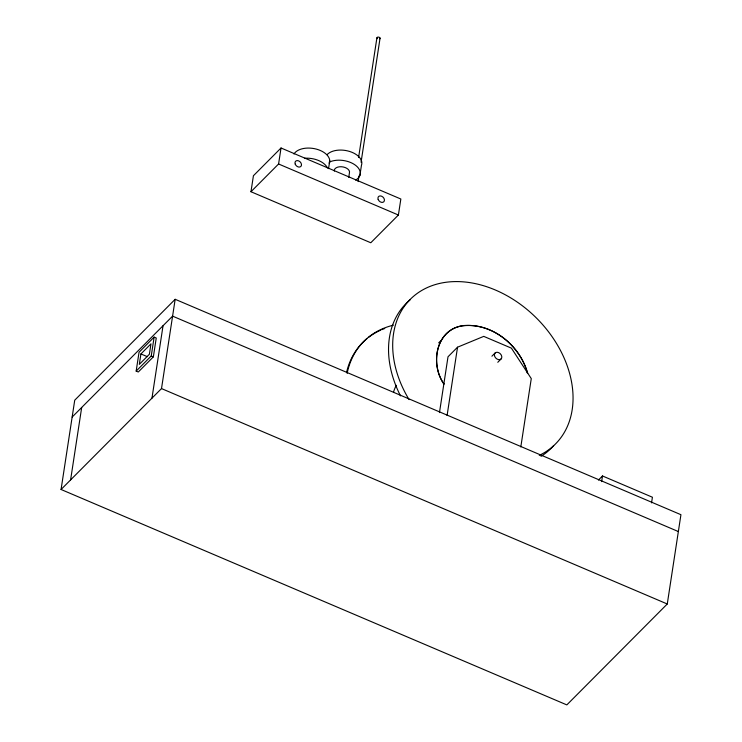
<?xml version="1.0" encoding="UTF-8"?>
<svg xmlns="http://www.w3.org/2000/svg" width="742" height="742" viewBox="0 0 742 742"><rect width="100%" height="100%" fill="white"/><g stroke="black" fill="none" stroke-linecap="round" stroke-linejoin="round"><path stroke-width="1.11" d="M61.067 489.488L74.729 400.198L175.168 299.295L680.933 514.698L667.271 603.988L566.832 704.9L61.067 489.488L161.506 388.576L175.168 299.295M70.601 479.907L81.685 407.469M136.166 371.102L139.051 352.255L154.132 337.109L156.247 338.009L153.362 356.856L138.29 372.002L136.166 371.102L151.247 355.956L154.132 337.109M140.915 353.943L139.32 364.368L149.383 354.268L150.978 343.843L140.915 353.943L147.241 356.633M151.962 398.157L163.045 325.719M250.972 191.733L253.421 175.733L281.032 147.992L400.847 199.014L398.398 215.022L370.787 242.764L250.972 191.733L278.584 163.991L281.032 147.992M328.548 168.647L329.754 160.782M348.749 177.366L349.445 172.84A7.661 4.535 8.7 0 0 345.058 167.497A7.661 4.535 8.7 0 0 336.043 167.887L334.994 168.796A7.661 4.535 8.7 0 0 334.364 171.068M358.609 157.443L376.899 37.916M358.098 181.605L358.97 175.919M361.066 162.257L380.052 38.185M359.898 175.427L361.447 165.327A18.504 10.954 8.7 0 0 349.621 151.451A18.504 10.954 8.7 0 0 327.12 154.624M439.468 412.598L448.01 356.781L457.545 347.191L483.747 336.367L511.396 348.137L531.272 378.596L520.81 446.953M447.083 415.548L457.545 347.191M601.632 481.632L602.495 475.965L652.422 497.233L651.55 502.891M72.15 417.05L172.589 316.138L678.355 531.55M438.661 342.887L440.739 340.801M491.909 356.197L495.164 352.932M497.78 362.291L501.036 359.017A4.229 3.126 44.9 0 0 498.615 352.608A4.229 3.126 44.9 0 0 494.654 356.299A4.229 3.126 44.9 0 0 501.036 359.017M598.423 480.065L602.495 475.965M278.584 163.991L398.398 215.022M151.247 355.956L153.362 356.856M161.506 388.576L667.271 603.988M443.911 384.031C430.731 364.971 434.812 331.785 460.476 326.165C490.675 321.11 519.799 344.974 527.692 373.272M443.994 384.022C429.535 364.007 436.129 328.428 464.01 325.534C492.892 323.336 520.309 345.809 527.423 373.217M304.656 158.259A18.504 10.954 8.7 0 1 327.463 167.97M293.98 154.021A18.504 10.954 8.7 0 1 316.472 149.142A18.504 10.954 8.7 0 1 329.244 163.602M329.123 162.192A18.504 10.954 8.7 0 1 354.667 164.659A18.504 10.954 8.7 0 1 355.576 180.093M377.39 38.63A1.586 0.937 8.7 0 1 377.335 37.285A1.586 0.937 8.7 0 1 379.561 37.471A1.586 0.937 8.7 0 1 379.616 38.816M409.074 399.604A102.479 75.795 44.9 0 1 429.479 286.635A102.479 75.795 44.9 0 1 554.432 340.161A102.479 75.795 44.9 0 1 539.258 455.365M346.635 372.113A105.735 78.207 44.9 0 1 366.873 338.704M368.663 337.285A105.735 78.207 44.9 0 1 380.572 330.199M381.638 329.736A105.735 78.207 44.9 0 1 384.736 328.502M347.145 373.365A105.735 78.207 44.9 0 1 393.381 325.182M393.473 392.388A52.867 39.103 44.9 0 1 396.321 385.302M553.653 445.664A102.479 75.795 44.9 0 1 541.029 456.321M400.504 395.857A102.479 75.795 44.9 0 1 410.076 299.898M295.223 164.13A3.701 2.736 44.9 0 0 300.807 166.505A3.701 2.736 44.9 0 0 298.692 160.893A3.701 2.736 44.9 0 0 295.223 164.13M378.17 199.45A3.701 2.736 44.9 0 0 383.753 201.833A3.701 2.736 44.9 0 0 381.638 196.222A3.701 2.736 44.9 0 0 378.17 199.45"/></g></svg>
